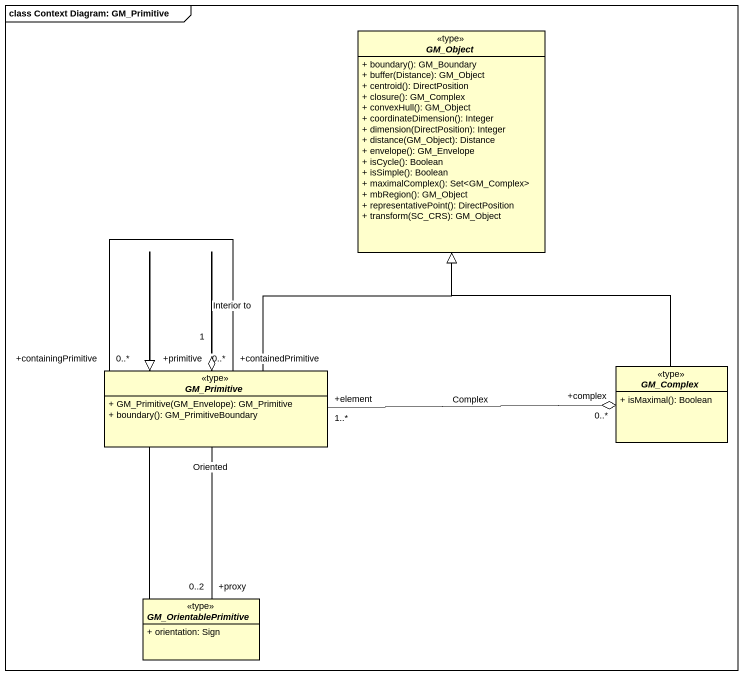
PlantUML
@startuml
mainframe class Context Diagram: GM_Primitive
hide circle
hide empty members
skinparam classAttributeIconSize 0
abstract class GM_Object <<type>> {
  + boundary(): GM_Boundary
  + buffer(Distance): GM_Object
  + centroid(): DirectPosition
  + closure(): GM_Complex
  + convexHull(): GM_Object
  + coordinateDimension(): Integer
  + dimension(DirectPosition): Integer
  + distance(GM_Object): Distance
  + envelope(): GM_Envelope
  + isCycle(): Boolean
  + isSimple(): Boolean
  + maximalComplex(): Set<GM_Complex>
  + mbRegion(): GM_Object
  + representativePoint(): DirectPosition
  + transform(SC_CRS): GM_Object
}
abstract class GM_Primitive <<type>> {
  + GM_Primitive(GM_Envelope): GM_Primitive
  + boundary(): GM_PrimitiveBoundary
}
abstract class GM_Complex <<type>> {
  + isMaximal(): Boolean
}
abstract class GM_OrientablePrimitive <<type>> {
  + orientation: Sign
}
GM_Primitive -up-|> GM_Object
GM_Primitive "+containedPrimitive\n0..*" -- "+containingPrimitive\n0..*" GM_Primitive : Interior to
GM_Primitive "+primitive\n1" o-- "+proxy\n0..2" GM_OrientablePrimitive : Oriented
GM_Complex -up-|> GM_Object
GM_Complex "+complex\n0..*" o-left- "+element\n1..*" GM_Primitive : Complex
GM_OrientablePrimitive -up-|> GM_Primitive
@enduml
